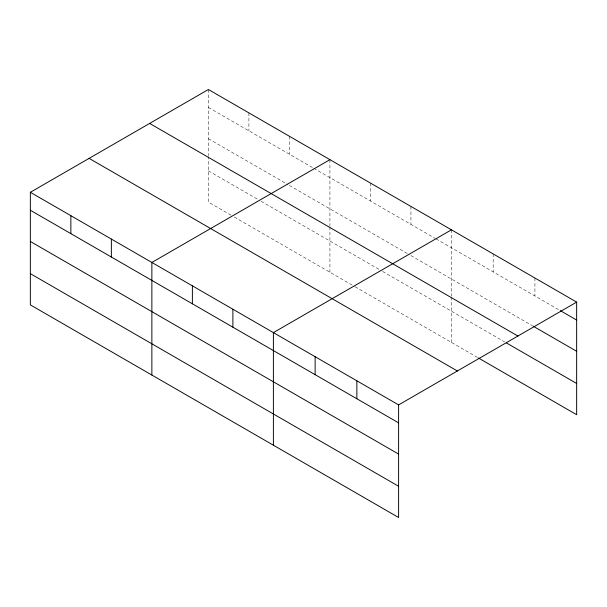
<?xml version="1.0" encoding="UTF-8"?>
<svg xmlns="http://www.w3.org/2000/svg" width="607" height="607" viewBox="0 0 607 607"><rect width="100%" height="100%" fill="white"/><g stroke="black" fill="none" stroke-linecap="round" stroke-linejoin="round"><path stroke-width="0.46" stroke-dasharray="3.04 2.28" d="M208.398 107.454L312.909 167.79M313.72 168.26L435.242 238.422M436.054 238.885L559.464 310.139M208.398 138.684L287.794 184.52M289.418 185.461L409.315 254.682M410.939 255.615L532.46 325.777M208.398 170.863L257.823 199.392M261.063 201.266L379.345 269.554M382.585 271.428L504.637 341.893M231.085 215.189L208.398 202.093L208.398 156.667M234.325 217.063L354.23 286.284M355.034 286.754L477.633 357.531M534.919 278.014L534.919 295.966M493.18 253.916L493.18 271.868M451.449 229.825L451.449 296.041M451.449 296.99L451.449 342.416M410.939 206.441L410.939 224.385M370.429 183.048L370.429 201M329.92 159.664L329.92 225.88M329.92 226.828L329.92 272.255M289.418 136.279L289.418 154.224M248.908 112.887L248.908 130.839M208.398 89.502L208.398 155.718"/><path stroke-width="0.91" d="M30.35 192.298L398.602 404.907L398.602 517.498L30.35 304.889L30.35 192.298L208.398 89.502L576.65 302.111L576.65 414.702L478.453 358.001M329.92 159.664L151.871 262.459L151.871 375.05M451.449 229.825L273.393 332.621L273.393 445.212M398.602 404.907L576.65 302.111M560.284 310.609L576.65 320.064M533.28 326.247L576.65 351.294M149.641 123.426L517.892 336.035M506.276 342.834L576.65 383.472M89.108 158.374L457.359 370.983M30.35 210.25L398.602 422.859M30.35 241.48L398.602 454.089M30.35 273.658L398.602 486.268M356.863 380.809L356.863 398.761M315.132 356.719L315.132 374.663M232.883 309.236L232.883 327.181M192.381 285.844L192.381 303.796M111.362 239.075L111.362 257.027M70.86 215.69L70.86 233.634"/></g></svg>
